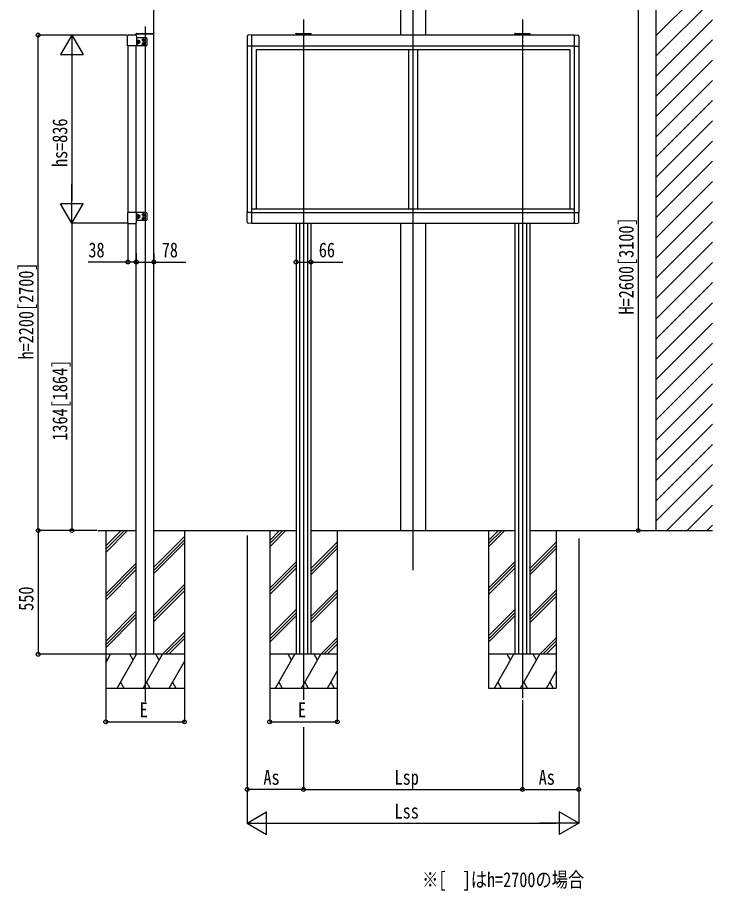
# Model space of a CAD drawing. Units: millimetres, scale not verified. Extents: x -8410 to 8410, y -5940 to 5940.
# Drawn here: x 918 to 4003, y -252 to 3626 of the extents above; entities that cross this region are included whole.
import ezdxf
from ezdxf.enums import TextEntityAlignment as Align

# ---------------------------------------------------------------- set-up
doc = ezdxf.new("R2010")
doc.units = ezdxf.units.MM
doc.header["$LTSCALE"] = 30
for name, color, linetype in [('0-2_USER1', 3, 'Continuous'), ('0-3_YKK_12', 2, 'Continuous'), ('0-4_YKK_13', 4, 'Continuous'), ('0-5_YKK_A1', 4, 'Continuous'), ('0-6_YKK_D', 6, 'Continuous')]:
    doc.layers.add(name, color=color, linetype=linetype)
doc.styles.add('ＭＳ ゴシック', font='')
doc.styles.get('ＭＳ ゴシック').set_extended_font_data('MS Gothic')

msp = doc.modelspace()

# ---------------------------------------------------------------- linework, layer by layer
at = {"layer": '0-3_YKK_12'}
for p, q in [((2673.27, 4136.43), (2673.27, 1171.2)), ((2187.27, 3616.18), (2187.27, 595.1)), ((3159.27, 3616.18), (3159.27, 602.06)), ((1484.27, 3585.01), (1484.27, 587.67))]:
    msp.add_line(p, q, dxfattribs=at)
at = {"layer": '0-4_YKK_13'}
for p, q in [((1406.27, 3498.96), (1406.27, 3542.66)), ((1411.77, 3548.16), (1440.77, 3548.16)), ((1445.86, 3554.96), (1446.36, 3554.96)), ((1446.27, 3552.46), (1522.27, 3552.46)), ((1446.27, 3542.66), (1446.27, 3498.96)), ((1446.36, 3554.96), (1522.18, 3554.96)), ((1447.77, 3516.96), (1447.77, 3534.46)), ((1493.27, 3504.46), (1493.27, 3529.46)), ((1522.18, 3554.96), (1522.68, 3554.96)), ((1523.77, 3552.46), (1522.27, 3552.46)), ((1523.68, 3554.02), (1523.77, 3552.46)), ((1936.77, 3541.67), (1936.77, 3498.76)), ((1957.27, 3547.96), (1941.98, 3547.16)), ((2154.86, 3554.96), (2155.36, 3554.96)), ((2155.27, 3552.46), (2219.27, 3552.46)), ((2155.36, 3554.96), (2219.18, 3554.96)), ((2219.18, 3554.96), (2219.68, 3554.96)), ((2220.77, 3552.46), (2219.27, 3552.46)), ((2220.68, 3554.02), (2220.77, 3552.46)), ((3126.86, 3554.96), (3127.36, 3554.96)), ((3127.27, 3552.46), (3191.27, 3552.46)), ((3127.36, 3554.96), (3191.18, 3554.96)), ((3191.18, 3554.96), (3191.68, 3554.96)), ((3192.77, 3552.46), (3191.27, 3552.46)), ((3192.68, 3554.02), (3192.77, 3552.46)), ((3389.27, 3547.96), (3404.56, 3547.16)), ((3409.77, 3541.67), (3409.77, 3498.76)), ((1446.27, 3498.96), (1406.27, 3498.96)), ((1449.37, 3524.86), (1447.77, 3524.86)), ((1447.77, 3516.96), (1447.77, 3499.46)), ((1447.77, 3516.96), (1454.77, 3516.96)), ((1449.37, 3509.46), (1447.77, 3509.46)), ((1449.37, 3509.46), (1449.37, 3524.86)), ((1449.37, 3523.66), (1449.95, 3524.67)), ((1449.37, 3510.66), (1449.95, 3509.66)), ((1449.95, 3524.67), (1455.29, 3524.67)), ((1449.95, 3520.92), (1455.29, 3520.92)), ((1449.95, 3513.41), (1455.29, 3513.41)), ((1449.95, 3509.66), (1455.29, 3509.66)), ((1455.87, 3523.66), (1455.29, 3524.67)), ((1455.87, 3510.66), (1455.29, 3509.66)), ((1455.87, 3510.66), (1455.87, 3523.66)), ((1473.16, 3526.36), (1474.13, 3526.38)), ((1473.16, 3525.56), (1474.13, 3525.55)), ((1473.16, 3508.36), (1474.13, 3508.38)), ((1473.16, 3507.56), (1474.13, 3507.55)), ((1474.13, 3526.38), (1474.63, 3526.61)), ((1474.13, 3525.55), (1474.63, 3525.32)), ((1474.13, 3508.38), (1474.63, 3508.61)), ((1474.13, 3507.55), (1474.63, 3507.32)), ((1474.85, 3527.1), (1474.63, 3526.61)), ((1474.85, 3524.83), (1474.63, 3525.32)), ((1474.85, 3509.1), (1474.63, 3508.61)), ((1474.85, 3506.83), (1474.63, 3507.32)), ((1474.87, 3528.08), (1474.85, 3527.1)), ((1474.87, 3523.85), (1474.85, 3524.83)), ((1474.87, 3510.08), (1474.85, 3509.1)), ((1474.87, 3505.85), (1474.85, 3506.83)), ((1475.67, 3528.08), (1475.69, 3527.1)), ((1475.67, 3523.85), (1475.69, 3524.83)), ((1475.67, 3510.08), (1475.69, 3509.1)), ((1475.67, 3505.85), (1475.69, 3506.83)), ((1475.69, 3527.1), (1475.92, 3526.61)), ((1475.69, 3524.83), (1475.92, 3525.32)), ((1475.69, 3509.1), (1475.92, 3508.61)), ((1475.69, 3506.83), (1475.92, 3507.32)), ((1476.41, 3526.38), (1475.92, 3526.61)), ((1476.41, 3525.55), (1475.92, 3525.32)), ((1476.41, 3508.38), (1475.92, 3508.61)), ((1476.41, 3507.55), (1475.92, 3507.32)), ((1477.38, 3526.36), (1476.41, 3526.38)), ((1477.38, 3525.56), (1476.41, 3525.55)), ((1477.38, 3508.36), (1476.41, 3508.38)), ((1477.38, 3507.56), (1476.41, 3507.55)), ((1957.27, 3498.76), (1936.77, 3498.76)), ((3389.27, 3498.76), (3409.77, 3498.76)), ((1406.27, 2759.96), (1406.27, 2716.26)), ((1446.27, 2759.96), (1406.27, 2759.96)), ((1446.27, 2716.26), (1446.27, 2759.96)), ((1447.77, 2741.96), (1447.77, 2759.46)), ((1474.87, 2753.08), (1474.85, 2752.1)), ((1475.67, 2753.08), (1475.69, 2752.1)), ((1493.27, 2729.46), (1493.27, 2754.46)), ((1957.27, 2760.16), (1936.77, 2760.16)), ((1936.77, 2717.25), (1936.77, 2760.16)), ((3389.27, 2760.16), (3409.77, 2760.16)), ((3409.77, 2717.25), (3409.77, 2760.16)), ((1449.37, 2749.86), (1447.77, 2749.86)), ((1447.77, 2741.96), (1447.77, 2724.46)), ((1447.77, 2741.96), (1454.77, 2741.96)), ((1449.37, 2734.46), (1447.77, 2734.46)), ((1449.37, 2734.46), (1449.37, 2749.86)), ((1449.37, 2748.66), (1449.95, 2749.67)), ((1449.37, 2735.66), (1449.95, 2734.66)), ((1449.95, 2749.67), (1455.29, 2749.67)), ((1449.95, 2745.92), (1455.29, 2745.92)), ((1449.95, 2738.41), (1455.29, 2738.41)), ((1449.95, 2734.66), (1455.29, 2734.66)), ((1455.87, 2748.66), (1455.29, 2749.67)), ((1455.87, 2735.66), (1455.29, 2734.66)), ((1455.87, 2735.66), (1455.87, 2748.66)), ((1473.16, 2751.36), (1474.13, 2751.38)), ((1473.16, 2750.56), (1474.13, 2750.55)), ((1473.16, 2733.36), (1474.13, 2733.38)), ((1473.16, 2732.56), (1474.13, 2732.55)), ((1474.13, 2751.38), (1474.63, 2751.61)), ((1474.13, 2750.55), (1474.63, 2750.32)), ((1474.13, 2733.38), (1474.63, 2733.61)), ((1474.13, 2732.55), (1474.63, 2732.32)), ((1474.85, 2752.1), (1474.63, 2751.61)), ((1474.85, 2749.83), (1474.63, 2750.32)), ((1474.85, 2734.1), (1474.63, 2733.61)), ((1474.85, 2731.83), (1474.63, 2732.32)), ((1474.87, 2748.85), (1474.85, 2749.83)), ((1474.87, 2735.08), (1474.85, 2734.1)), ((1474.87, 2730.85), (1474.85, 2731.83)), ((1475.67, 2748.85), (1475.69, 2749.83)), ((1475.67, 2735.08), (1475.69, 2734.1)), ((1475.67, 2730.85), (1475.69, 2731.83)), ((1475.69, 2752.1), (1475.92, 2751.61)), ((1475.69, 2749.83), (1475.92, 2750.32)), ((1475.69, 2734.1), (1475.92, 2733.61)), ((1475.69, 2731.83), (1475.92, 2732.32)), ((1476.41, 2751.38), (1475.92, 2751.61)), ((1476.41, 2750.55), (1475.92, 2750.32)), ((1476.41, 2733.38), (1475.92, 2733.61)), ((1476.41, 2732.55), (1475.92, 2732.32)), ((1477.38, 2751.36), (1476.41, 2751.38)), ((1477.38, 2750.56), (1476.41, 2750.55)), ((1477.38, 2733.36), (1476.41, 2733.38)), ((1477.38, 2732.56), (1476.41, 2732.55)), ((1411.77, 2710.76), (1440.77, 2710.76)), ((1957.27, 2710.96), (1941.98, 2711.76)), ((3389.27, 2710.96), (3404.56, 2711.76))]:
    msp.add_line(p, q, dxfattribs=at)
for points in [[(1446.27, 3552.46), (1444.77, 3552.46), (1444.87, 3554.02)], [(1488.27, 3534.46), (1471.76, 3534.46), (1446.27, 3534.46)], [(2155.27, 3552.46), (2153.77, 3552.46), (2153.87, 3554.02)], [(3127.27, 3552.46), (3125.77, 3552.46), (3125.87, 3554.02)], [(1488.27, 3499.46), (1471.27, 3499.46), (1446.27, 3499.46)], [(1488.27, 2759.46), (1471.27, 2759.46), (1446.27, 2759.46)], [(1488.27, 2724.46), (1471.27, 2724.46), (1446.27, 2724.46)]]:
    msp.add_lwpolyline(points, dxfattribs=at)
for centre, radius in [((1475.27, 3525.96), 4.7), ((1475.27, 3507.96), 4.7), ((1480.27, 3516.96), 4.5), ((1475.27, 2750.96), 4.7), ((1475.27, 2732.96), 4.7), ((1480.27, 2741.96), 4.5)]:
    msp.add_circle(centre, radius, dxfattribs=at)
for centre, radius, start, end in [((1411.77, 3542.66), 5.5, 90, 180), ((1440.77, 3542.66), 5.5, 0, 90), ((1445.86, 3553.96), 1, 90, 176.5), ((1488.27, 3529.46), 5, 0, 90), ((1522.68, 3553.96), 1, 3.5, 90), ((1942.27, 3541.67), 5.5, 93, 180), ((2154.86, 3553.96), 1, 90, 176.5), ((2219.68, 3553.96), 1, 3.5, 90), ((3126.86, 3553.96), 1, 90, 176.5), ((3191.68, 3553.96), 1, 3.5, 90), ((3404.27, 3541.67), 5.5, 0, 87), ((1452.69, 3522.79), 3.32, 145.61575, 214.38425), ((1461.79, 3517.16), 12.42, 162.41205, 197.58795), ((1452.69, 3511.53), 3.32, 145.61575, 214.38425), ((1452.55, 3522.79), 3.32, 325.61575, 34.38425), ((1443.45, 3517.16), 12.42, 342.41205, 17.58795), ((1452.55, 3511.53), 3.32, 325.61575, 34.38425), ((1456.37, 3523.64), 0.5, 180, 265.58827), ((1456.37, 3510.68), 0.5, 94.41173, 180), ((1455.87, 3517.16), 6, 274.41173, 85.58827), ((1475.27, 3525.96), 2.15, 169.28802, 190.71198), ((1475.27, 3507.96), 2.15, 169.28802, 190.71198), ((1475.27, 3525.96), 2.15, 79.28802, 100.71198), ((1475.27, 3525.96), 2.15, 259.28802, 280.71198), ((1475.27, 3507.96), 2.15, 79.28802, 100.71198), ((1475.27, 3507.96), 2.15, 259.28802, 280.71198), ((1475.27, 3525.96), 2.15, 349.28802, 10.71198), ((1475.27, 3507.96), 2.15, 349.28802, 10.71198), ((1488.27, 3504.46), 5, 270, 0), ((1475.27, 2750.96), 2.15, 79.28802, 100.71198), ((1488.27, 2754.46), 5, 0, 90), ((1411.77, 2716.26), 5.5, 180, 270), ((1440.77, 2716.26), 5.5, 270, 0), ((1452.69, 2747.79), 3.32, 145.61575, 214.38425), ((1461.79, 2742.16), 12.42, 162.41205, 197.58795), ((1452.69, 2736.53), 3.32, 145.61575, 214.38425), ((1452.55, 2747.79), 3.32, 325.61575, 34.38425), ((1443.45, 2742.16), 12.42, 342.41205, 17.58795), ((1452.55, 2736.53), 3.32, 325.61575, 34.38425), ((1456.37, 2748.64), 0.5, 180, 265.58827), ((1456.37, 2735.68), 0.5, 94.41173, 180), ((1455.87, 2742.16), 6, 274.41173, 85.58827), ((1475.27, 2750.96), 2.15, 169.28802, 190.71198), ((1475.27, 2732.96), 2.15, 169.28802, 190.71198), ((1475.27, 2750.96), 2.15, 259.28802, 280.71198), ((1475.27, 2732.96), 2.15, 79.28802, 100.71198), ((1475.27, 2732.96), 2.15, 259.28802, 280.71198), ((1475.27, 2750.96), 2.15, 349.28802, 10.71198), ((1475.27, 2732.96), 2.15, 349.28802, 10.71198), ((1488.27, 2729.46), 5, 270, 0), ((1942.27, 2717.25), 5.5, 180, 267), ((3404.27, 2717.25), 5.5, 273, 0)]:
    msp.add_arc(centre, radius, start, end, dxfattribs=at)
at = {"layer": '0-5_YKK_A1'}
for p, q in [((3753.27, 1347.46), (3753.27, 4293.13)), ((2618.27, 4006.46), (2618.27, 3547.46)), ((2728.27, 4006.46), (2728.27, 3547.46)), ((3753.27, 3545.23), (4003.27, 3795.23)), ((3753.27, 3455.43), (4003.27, 3705.43)), ((3753.27, 3365.62), (4003.27, 3615.62)), ((1445.27, 3545.83), (1445.27, 3552.46)), ((1445.27, 3552.46), (1523.27, 3552.46)), ((1523.27, 797.46), (1523.27, 3552.46)), ((1957.27, 3547.96), (1957.27, 2710.96)), ((3389.27, 3547.46), (1957.27, 3547.46)), ((2154.27, 3552.38), (2154.27, 3547.38)), ((2169.77, 3552.46), (2169.77, 3547.46)), ((2204.77, 3552.46), (2204.77, 3547.46)), ((2220.27, 3552.38), (2220.27, 3547.38)), ((3126.27, 3552.46), (3126.27, 3547.46)), ((3141.77, 3552.46), (3141.77, 3547.46)), ((3176.77, 3552.46), (3176.77, 3547.46)), ((3192.27, 3552.46), (3192.27, 3547.46)), ((3389.27, 3548.16), (3389.27, 2710.96)), ((1407.27, 3498.96), (1407.27, 2759.96)), ((1445.27, 2759.96), (1445.27, 3498.96)), ((1445.27, 2759.96), (1445.27, 3498.96)), ((1937.27, 3498.76), (1937.27, 2760.16)), ((1957.27, 3498.96), (3389.27, 3498.96)), ((3409.27, 3498.76), (3409.27, 2760.16)), ((3753.27, 3275.82), (4003.27, 3525.82)), ((1977.27, 3482.96), (1977.27, 2775.96)), ((1977.27, 3482.96), (3369.27, 3482.96)), ((2653.27, 3483.2), (2653.27, 2775.96)), ((2693.27, 3479.7), (2693.27, 2775.96)), ((3369.27, 3482.96), (3369.27, 2775.96)), ((3369.27, 3482.96), (3369.27, 2775.96)), ((3753.27, 3186.02), (4003.27, 3436.02)), ((3753.27, 3096.22), (4003.27, 3346.22)), ((3753.27, 3006.41), (4003.27, 3256.41)), ((3753.27, 2916.61), (4003.27, 3166.61)), ((3753.27, 2826.81), (4003.27, 3076.81)), ((3753.27, 2737.01), (4003.27, 2987.01)), ((3753.27, 2647.2), (4003.27, 2897.2)), ((3753.27, 2557.4), (4003.27, 2807.4)), ((1957.27, 2775.96), (3389.27, 2775.96)), ((1957.27, 2759.96), (3389.27, 2759.96)), ((3389.27, 2775.96), (3389.27, 2759.96)), ((3753.27, 2467.6), (4003.27, 2717.6)), ((1445.27, 797.46), (1445.27, 2713.1)), ((1957.27, 2711.46), (3389.27, 2711.46)), ((2154.27, 2711.46), (2154.27, 797.46)), ((2169.77, 2711.46), (2169.77, 797.46)), ((2204.77, 2711.46), (2204.77, 797.46)), ((2220.27, 2711.46), (2220.27, 797.46)), ((2618.27, 2711.46), (2618.27, 1347.46)), ((2728.27, 2711.46), (2728.27, 1347.46)), ((3126.27, 2711.46), (3126.27, 797.46)), ((3141.77, 2711.46), (3141.77, 797.46)), ((3176.77, 2711.46), (3176.77, 797.46)), ((3192.27, 2711.46), (3192.27, 797.46)), ((3753.27, 2377.8), (4003.27, 2627.8)), ((3753.27, 2287.99), (4003.27, 2537.99)), ((3753.27, 2198.19), (4003.27, 2448.19)), ((3753.27, 2108.39), (4003.27, 2358.39)), ((3753.27, 2018.58), (4003.27, 2268.58)), ((3753.27, 1928.78), (4003.27, 2178.78)), ((3753.27, 1838.98), (4003.27, 2088.98)), ((3753.27, 1749.18), (4003.27, 1999.18)), ((3753.27, 1659.37), (4003.27, 1909.37)), ((3753.27, 1569.57), (4003.27, 1819.57)), ((3753.27, 1479.77), (4003.27, 1729.77)), ((3753.27, 1389.97), (4003.27, 1639.97)), ((3800.57, 1347.46), (4003.27, 1550.16)), ((3890.37, 1347.46), (4003.27, 1460.36)), ((3980.18, 1347.46), (4003.27, 1370.56)), ((1276.28, 1347.46), (1445.27, 1347.46)), ((1309.27, 1347.46), (1309.27, 647.46)), ((1309.27, 1278.48), (1378.25, 1347.46)), ((1309.27, 1264.34), (1392.39, 1347.46)), ((1309.27, 1250.2), (1406.54, 1347.46)), ((1523.27, 1347.46), (2154.27, 1347.46)), ((1523.27, 1184.12), (1659.27, 1320.12)), ((1659.27, 1347.46), (1659.27, 647.46)), ((2037.27, 1347.46), (2037.27, 647.46)), ((2037.27, 1303.48), (2081.25, 1347.46)), ((2037.27, 1289.34), (2095.39, 1347.46)), ((2037.27, 1275.2), (2109.54, 1347.46)), ((2220.27, 1347.46), (3126.27, 1347.46)), ((2337.27, 1347.46), (2337.27, 647.46)), ((3009.27, 1347.46), (3009.27, 647.46)), ((3009.27, 1303.48), (3053.25, 1347.46)), ((3009.27, 1289.34), (3067.39, 1347.46)), ((3009.27, 1275.2), (3081.54, 1347.46)), ((3192.27, 1347.46), (4003.27, 1347.46)), ((3309.27, 1347.46), (3309.27, 647.46)), ((1523.27, 1169.98), (1659.27, 1305.97)), ((1523.27, 1155.83), (1659.27, 1291.83)), ((2220.27, 1178.12), (2337.27, 1295.12)), ((2220.27, 1163.98), (2337.27, 1280.97)), ((3192.27, 1178.12), (3309.27, 1295.12)), ((3192.27, 1163.98), (3309.27, 1280.97)), ((2220.27, 1149.83), (2337.27, 1266.83)), ((3192.27, 1149.83), (3309.27, 1266.83)), ((1309.27, 1066.35), (1445.27, 1202.35)), ((2037.27, 1091.35), (2154.27, 1208.35)), ((3009.27, 1091.35), (3126.27, 1208.35)), ((1309.27, 1052.21), (1445.27, 1188.21)), ((1309.27, 1038.07), (1445.27, 1174.07)), ((2037.27, 1077.21), (2154.27, 1194.21)), ((2037.27, 1063.07), (2154.27, 1180.07)), ((3009.27, 1077.21), (3126.27, 1194.21)), ((3009.27, 1063.07), (3126.27, 1180.07)), ((1523.27, 971.99), (1659.27, 1107.99)), ((1523.27, 957.85), (1659.27, 1093.84)), ((1523.27, 943.7), (1659.27, 1079.7)), ((2220.27, 965.99), (2337.27, 1082.99)), ((2220.27, 951.85), (2337.27, 1068.84)), ((2220.27, 937.7), (2337.27, 1054.7)), ((3192.27, 965.99), (3309.27, 1082.99)), ((3192.27, 951.85), (3309.27, 1068.84)), ((3192.27, 937.7), (3309.27, 1054.7)), ((1309.27, 854.22), (1445.27, 990.22)), ((1309.27, 840.08), (1445.27, 976.08)), ((2037.27, 879.22), (2154.27, 996.22)), ((2037.27, 865.08), (2154.27, 982.08)), ((3009.27, 879.22), (3126.27, 996.22)), ((3009.27, 865.08), (3126.27, 982.08)), ((1309.27, 825.94), (1445.27, 961.94)), ((2037.27, 850.94), (2154.27, 967.94)), ((3009.27, 850.94), (3126.27, 967.94)), ((1560.88, 797.46), (1659.27, 895.85)), ((1575.02, 797.46), (1659.27, 881.71)), ((1589.17, 797.46), (1659.27, 867.57)), ((2263.88, 797.46), (2337.27, 870.86)), ((2278.02, 797.46), (2337.27, 856.71)), ((3235.88, 797.46), (3309.27, 870.86)), ((3250.02, 797.46), (3309.27, 856.71)), ((2292.17, 797.46), (2337.27, 842.57)), ((3264.17, 797.46), (3309.27, 842.57)), ((1659.27, 797.46), (1309.27, 797.46)), ((1309.27, 760.02), (1330.89, 797.46)), ((1315.89, 771.48), (1309.27, 782.94)), ((1359.76, 647.46), (1446.36, 797.46)), ((1431.36, 771.48), (1416.36, 797.46)), ((1475.23, 647.46), (1561.83, 797.46)), ((1546.83, 771.48), (1531.83, 797.47)), ((2337.27, 797.46), (2037.27, 797.46)), ((2062.76, 647.46), (2149.36, 797.46)), ((2134.36, 771.48), (2119.36, 797.46)), ((2178.23, 647.46), (2264.83, 797.46)), ((2249.83, 771.48), (2234.83, 797.47)), ((3309.27, 797.46), (3009.27, 797.46)), ((3034.76, 647.46), (3121.36, 797.46)), ((3106.36, 771.48), (3091.36, 797.46)), ((3150.23, 647.46), (3236.83, 797.46)), ((3221.83, 771.48), (3206.83, 797.47)), ((1590.7, 647.46), (1659.27, 766.24)), ((2293.7, 647.46), (2337.27, 722.93)), ((3265.7, 647.46), (3309.27, 722.93)), ((1374.76, 673.44), (1389.76, 647.46)), ((1490.23, 673.44), (1505.23, 647.46)), ((1605.7, 673.44), (1620.7, 647.46)), ((2077.76, 673.44), (2092.76, 647.46)), ((2193.23, 673.44), (2208.23, 647.46)), ((2308.7, 673.44), (2323.7, 647.46)), ((3049.76, 673.44), (3064.76, 647.46)), ((3165.23, 673.44), (3180.23, 647.46)), ((3280.7, 673.44), (3295.7, 647.46)), ((1309.27, 647.46), (1659.27, 647.46)), ((2037.27, 647.46), (2337.27, 647.46)), ((3009.27, 647.46), (3309.27, 647.46))]:
    msp.add_line(p, q, dxfattribs=at)
at = {"layer": '0-6_YKK_D'}
for p, q in [((1523.27, 3553.46), (1523.27, 4490.59)), ((3673.27, 3947.46), (3673.27, 1347.46)), ((1403.02, 3547.46), (1008.27, 3547.46)), ((1009.27, 1347.46), (1009.27, 3547.46)), ((1159.27, 3547.46), (1109.27, 3460.86)), ((1362.33, 3547.46), (1158.27, 3547.46)), ((1159.27, 3547.46), (1209.27, 3460.86)), ((1159.27, 3547.46), (1159.27, 3374.26)), ((1109.27, 3460.86), (1209.27, 3460.86)), ((1159.27, 3447.46), (1159.27, 2811.46)), ((1159.27, 2711.46), (1159.27, 2884.67)), ((1159.27, 2711.46), (1109.27, 2798.07)), ((1209.27, 2798.07), (1109.27, 2798.07)), ((1159.27, 2711.46), (1209.27, 2798.07)), ((1407.27, 2715.46), (1407.27, 2538.49)), ((1405.92, 2711.46), (1158.27, 2711.46)), ((1405.92, 2711.46), (1158.27, 2711.46)), ((1159.27, 2711.46), (1159.27, 1347.46)), ((1445.27, 2578.44), (1445.27, 2538.49)), ((1445.27, 2578.44), (1445.27, 2538.49)), ((1523.27, 2578.44), (1523.27, 2538.49)), ((2154.27, 2578.44), (2154.27, 2538.49)), ((2220.27, 2578.44), (2220.27, 2538.49)), ((1201.68, 1347.46), (1008.27, 1347.46)), ((1270.35, 1347.46), (1008.27, 1347.46)), ((1009.27, 1347.46), (1009.27, 797.46)), ((1271.35, 1347.46), (1158.27, 1347.46)), ((1937.27, 1324.38), (1937.27, 196.46)), ((3370.35, 1347.46), (3674.27, 1347.46)), ((3409.27, 1311.06), (3409.27, 196.46)), ((1334.27, 797.46), (1008.27, 797.46)), ((1309.27, 646.46), (1309.27, 496.46)), ((1659.27, 646.46), (1659.27, 496.46)), ((2037.27, 646.46), (2037.27, 496.46)), ((2337.27, 646.46), (2337.27, 496.46)), ((3159.27, 594.1), (3159.27, 196.46)), ((3159.27, 593.1), (3159.27, 196.46)), ((1309.27, 497.46), (1659.27, 497.46)), ((2037.27, 497.46), (2337.27, 497.46)), ((2187.27, 473.53), (2187.27, 196.46)), ((2187.27, 473.53), (2187.27, 196.46)), ((1937.27, 438.13), (1937.27, 46.46)), ((3409.27, 438.13), (3409.27, 46.46)), ((2187.27, 197.46), (1937.27, 197.46)), ((2187.27, 197.46), (3159.27, 197.46)), ((3159.27, 197.46), (3409.27, 197.46)), ((1937.27, 47.46), (2023.87, 97.46)), ((2023.87, -2.54), (2023.87, 97.46)), ((3409.27, 47.46), (3322.67, 97.46)), ((3322.67, 97.46), (3322.67, -2.54)), ((1937.27, 47.46), (2023.87, -2.54)), ((1937.27, 47.46), (2110.48, 47.46)), ((2037.27, 47.46), (3309.27, 47.46)), ((3409.27, 47.46), (3236.07, 47.46)), ((3409.27, 47.46), (3322.67, -2.54))]:
    msp.add_line(p, q, dxfattribs=at)
for points in [[(1445.27, 2539.49), (1407.27, 2539.49), (1231.54, 2539.49)], [(1445.27, 2539.49), (1523.27, 2539.49), (1665, 2539.49)], [(2154.27, 2539.49), (2220.27, 2539.49), (2362, 2539.49)]]:
    msp.add_lwpolyline(points, dxfattribs=at)
for centre in [(1009.27, 3547.46), (1407.27, 2539.49), (1445.27, 2539.49), (1445.27, 2539.49), (1523.27, 2539.49), (2154.27, 2539.49), (2220.27, 2539.49), (1009.27, 1347.46), (1009.27, 1347.46), (1159.27, 1347.46), (3673.27, 1347.46), (1009.27, 797.46), (1309.27, 497.46), (1659.27, 497.46), (2037.27, 497.46), (2337.27, 497.46), (1937.27, 197.46), (2187.27, 197.46), (2187.27, 197.46), (3159.27, 197.46), (3159.27, 197.46), (3409.27, 197.46)]:
    msp.add_circle(centre, 8.5, dxfattribs=at)

# ---------------------------------------------------------------- texts
at = {"layer": '0-2_USER1', "style": 'ＭＳ ゴシック', "width": 0.8}
msp.add_text('※[\u3000]はh=2700の場合', height=65.98, dxfattribs=at).set_placement((2714, -256), align=Align.BOTTOM_LEFT)
at = {"layer": '0-6_YKK_D', "style": 'ＭＳ ゴシック', "width": 0.8}
for s, p in [('hs=836', (1158.47, 2961.46)), ('H=2600[3100]', (3672.47, 2306.66)), ('h=2200[2700]', (1008.47, 2106.66)), ('1364[1864]', (1158.47, 1746.26)), ('550', (1008.2, 990.86))]:
    msp.add_text(s, height=65.98, rotation=90, dxfattribs=at).set_placement(p, align=Align.BOTTOM_LEFT)
for s, p in [('38', (1232.6, 2540.56)), ('78', (1558.34, 2540.56)), ('66', (2255.34, 2540.56)), ('E', (1460.27, 498.53)), ('E', (2163.27, 498.53)), ('As', (2009.47, 198.53)), ('Lsp', (2591.67, 198.53)), ('As', (3231.47, 198.53)), ('Lss', (2591.67, 48.26))]:
    msp.add_text(s, height=65.98, dxfattribs=at).set_placement(p, align=Align.BOTTOM_LEFT)

doc.saveas('drawing.dxf')
